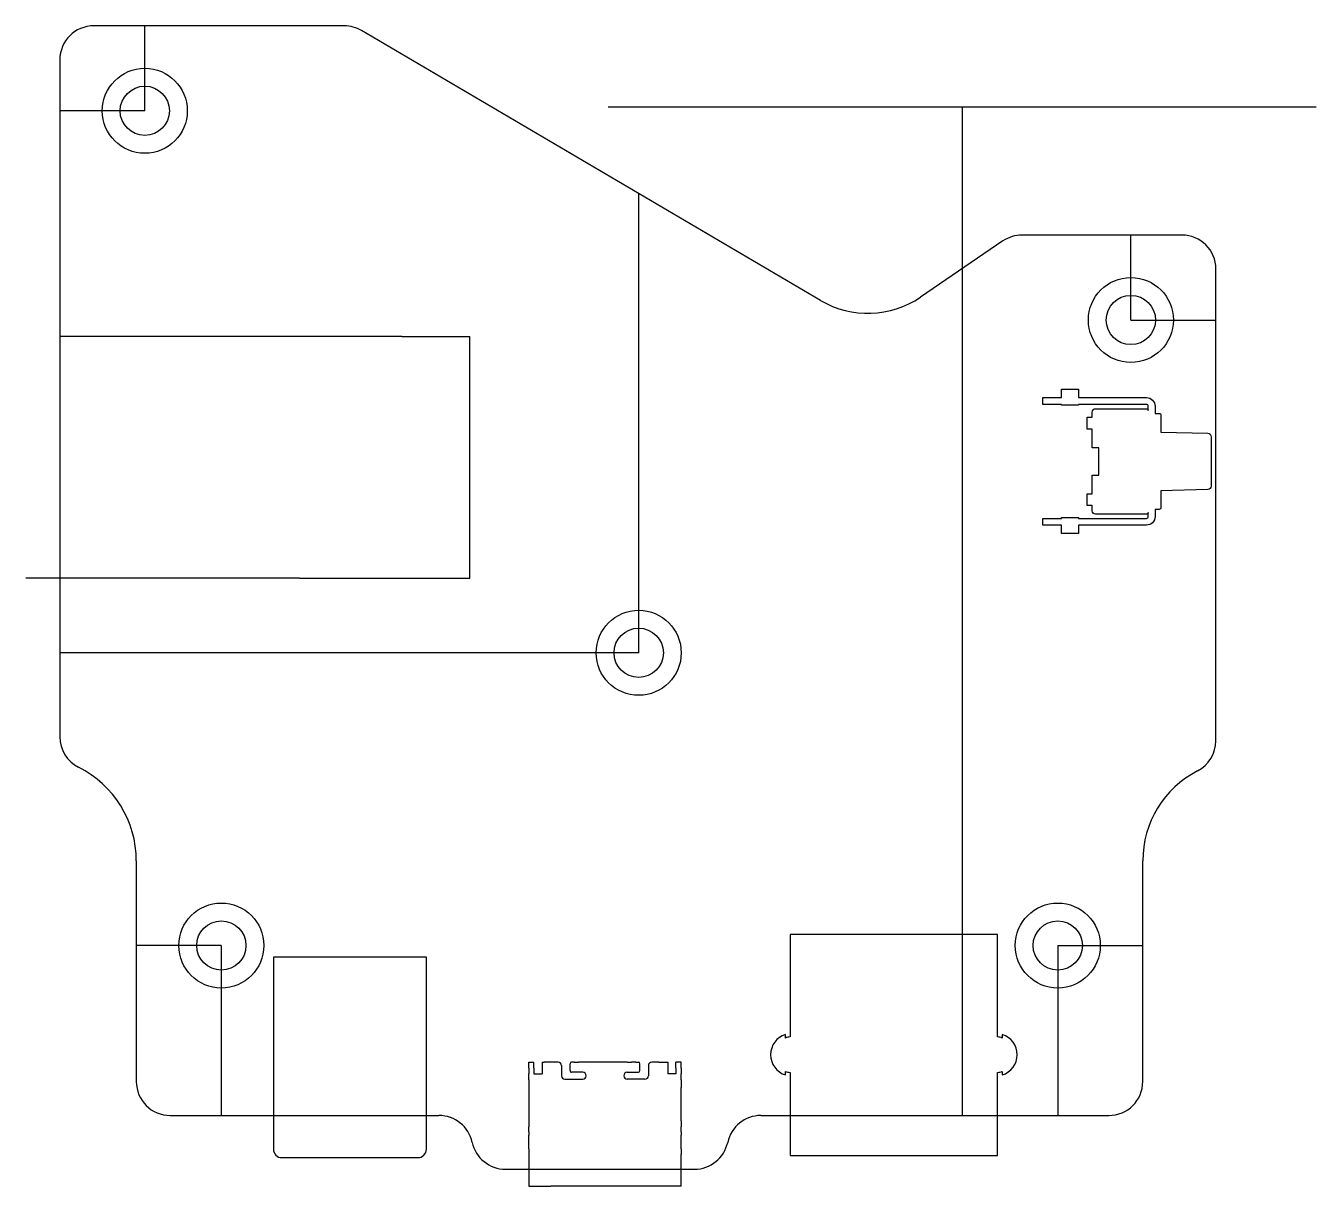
# Model space of a CAD drawing. Header units: millimetres. Extents: x -36 to 39.9, y -58.6 to 9.7.
import ezdxf

# ---------------------------------------------------------------- set-up
doc = ezdxf.new("R2010")
doc.units = ezdxf.units.MM
doc.layers.get('0').update_dxf_attribs({"linetype": 'CONTINUOUS'})

msp = doc.modelspace()

# ---------------------------------------------------------------- linework, layer by layer
for p, q in [((-17.261, 9.666), (-32, 9.666)), ((-29, 4.666), (-29, 9.666)), ((10.74, -6.488), (-16.246, 9.39)), ((-34, 7.666), (-34, -32.163)), ((-29, 4.666), (-34, 4.666)), ((39.9, 4.883), (-1.75, 4.883)), ((19.075, 4.883), (19.075, -54.435)), ((0.05, -27.217), (0.05, -0.199)), ((21.476, -2.988), (16.626, -6.293)), ((32, -2.64), (22.602, -2.64)), ((29, -7.64), (29, -2.64)), ((34, -32.388), (34, -4.64)), ((29, -7.64), (34, -7.64)), ((-13.892, -8.606), (-34, -8.606)), ((-13.892, -8.606), (-9.892, -8.606)), ((-9.892, -22.829), (-9.892, -8.606)), ((-19.892, -22.829), (-36, -22.829)), ((-19.892, -22.829), (-9.892, -22.829)), ((0.05, -27.217), (-34, -27.217)), ((-29.5, -39.45), (-29.5, -52.435)), ((29.7, -52.435), (29.7, -39.45)), ((-24.5, -44.435), (-29.5, -44.435)), ((-24.5, -44.435), (-24.5, -54.435)), ((24.7, -44.435), (29.7, -44.435)), ((24.7, -44.435), (24.7, -54.435)), ((-6.41, -51.643), (-6.41, -51.293)), ((-6.41, -51.293), (-6.11, -51.293)), ((-6.11, -51.643), (-6.11, -51.293)), ((-5.63, -51.293), (-5.63, -51.993)), ((-5.63, -51.293), (-5.51, -51.293)), ((-5.11, -51.293), (-5.51, -51.293)), ((-4.69, -51.293), (-5.11, -51.293)), ((-4.49, -51.493), (-4.49, -52.093)), ((-3.986, -51.793), (-3.986, -51.393)), ((-3.75, -51.293), (-3.9, -51.293)), ((-3.75, -51.293), (-3.49, -51.293)), ((-3.24, -51.293), (-3.49, -51.293)), ((-0.63, -51.293), (-3.24, -51.293)), ((-0.63, -51.293), (-0.38, -51.293)), ((-0.12, -51.293), (-0.38, -51.293)), ((-0.12, -51.293), (0.03, -51.293)), ((0.117, -51.793), (0.117, -51.393)), ((0.62, -51.493), (0.62, -52.093)), ((1.24, -51.293), (0.82, -51.293)), ((1.24, -51.293), (1.64, -51.293)), ((1.64, -51.293), (1.76, -51.293)), ((1.76, -51.293), (1.76, -51.993)), ((2.24, -51.643), (2.24, -51.293)), ((2.54, -51.293), (2.24, -51.293)), ((2.54, -51.643), (2.54, -51.293)), ((-6.41, -51.643), (-6.41, -51.983)), ((-6.41, -52.333), (-6.41, -51.983)), ((-6.41, -52.333), (-6.41, -52.778)), ((-6.11, -51.643), (-6.11, -51.983)), ((-6.11, -51.993), (-6.11, -51.983)), ((-6.11, -51.993), (-5.63, -51.993)), ((-4.29, -52.293), (-3.24, -52.293)), ((-3.75, -51.893), (-3.9, -51.893)), ((-3.49, -51.893), (-3.75, -51.893)), ((-3.24, -51.893), (-3.49, -51.893)), ((-0.63, -51.893), (-0.38, -51.893)), ((0.42, -52.293), (-0.63, -52.293)), ((-0.38, -51.893), (-0.12, -51.893)), ((-0.12, -51.893), (0.03, -51.893)), ((2.24, -51.993), (1.76, -51.993)), ((2.24, -51.643), (2.24, -51.983)), ((2.24, -51.993), (2.24, -51.983)), ((2.54, -51.643), (2.54, -51.983)), ((2.54, -52.333), (2.54, -51.983)), ((2.54, -52.333), (2.54, -52.778)), ((-6.41, -52.778), (-6.41, -54.751)), ((2.54, -54.751), (2.54, -52.778)), ((-27.5, -54.435), (-11.7, -54.435)), ((7.24, -54.435), (27.7, -54.435)), ((-6.41, -54.751), (-6.41, -55.093)), ((-6.41, -55.293), (-6.41, -55.093)), ((-6.41, -55.393), (-6.41, -55.293)), ((-6.41, -55.393), (-6.41, -55.593)), ((2.54, -54.751), (2.54, -55.093)), ((2.54, -55.293), (2.54, -55.093)), ((2.54, -55.393), (2.54, -55.293)), ((2.54, -55.393), (2.54, -55.593)), ((-6.41, -55.893), (-6.41, -55.593)), ((-6.41, -56.093), (-6.41, -55.893)), ((-6.41, -56.393), (-6.41, -56.093)), ((2.54, -55.893), (2.54, -55.593)), ((2.54, -56.093), (2.54, -55.893)), ((2.54, -56.393), (2.54, -56.093)), ((-6.41, -56.393), (-6.41, -56.736)), ((-6.41, -56.736), (-6.41, -58.593)), ((2.54, -56.393), (2.54, -56.736)), ((2.54, -58.593), (2.54, -56.736)), ((-7.789, -57.593), (3.33, -57.593)), ((-6.41, -58.593), (-5.11, -58.593)), ((-2.24, -58.593), (-5.11, -58.593)), ((-2.24, -58.593), (-2.23, -58.593)), ((1.24, -58.593), (-2.23, -58.593)), ((2.54, -58.593), (1.24, -58.593))]:
    msp.add_line(p, q)
for points in [[(30.771, -13.233), (30.771, -14.228), (33.526, -14.303, -0.406321), (33.721, -14.503), (33.721, -17.413, -0.406321), (33.526, -17.613), (30.771, -17.688), (30.771, -18.683, -0.414214), (30.671, -18.783), (30.421, -18.783), (30.421, -19.058), (30.421, -19.208, -0.414214), (29.921, -19.708), (29.371, -19.708), (29.271, -19.708), (27.321, -19.708), (27.121, -19.708), (26.921, -19.708), (26.121, -19.708), (25.921, -19.708), (25.921, -20.135), (25.921, -20.208), (24.921, -20.208), (24.921, -20.135), (24.921, -19.708), (24.721, -19.708), (24.021, -19.708), (23.821, -19.708), (23.821, -19.308), (24.021, -19.308), (24.721, -19.308), (24.921, -19.308), (24.921, -19.258), (25.921, -19.258), (25.921, -19.308), (26.121, -19.308), (26.921, -19.308), (27.121, -19.308), (27.321, -19.308), (29.271, -19.308), (29.371, -19.308), (29.921, -19.308, 0.414214), (30.021, -19.208), (30.021, -19.058), (30.021, -18.958, -0.414214), (29.921, -19.058), (27.321, -19.058), (26.921, -19.058, -0.414214), (26.721, -18.858), (26.721, -18.558), (26.421, -18.558), (26.421, -17.858), (26.721, -17.858), (26.721, -17.458), (26.721, -16.758), (26.921, -16.758), (27.121, -16.758), (27.121, -15.158), (26.921, -15.158), (26.721, -15.158), (26.721, -14.458), (26.721, -14.058), (26.421, -14.058), (26.421, -13.358), (26.721, -13.358), (26.721, -13.058, -0.414214), (26.921, -12.858), (27.321, -12.858), (29.921, -12.858, -0.414214), (30.021, -12.958), (30.021, -12.858), (30.021, -12.708, 0.414214), (29.921, -12.608), (29.371, -12.608), (29.271, -12.608), (27.321, -12.608), (27.121, -12.608), (26.921, -12.608), (26.121, -12.608), (25.921, -12.608), (25.921, -12.658), (24.921, -12.658), (24.921, -12.608), (24.721, -12.608), (24.021, -12.608), (23.821, -12.608), (23.821, -12.208), (24.021, -12.208), (24.721, -12.208), (24.921, -12.208), (24.921, -11.782), (24.921, -11.708), (25.921, -11.708), (25.921, -11.782), (25.921, -12.208), (26.121, -12.208), (26.921, -12.208), (27.121, -12.208), (27.321, -12.208), (29.271, -12.208), (29.371, -12.208), (29.921, -12.208, -0.414214), (30.421, -12.708), (30.421, -12.858), (30.421, -13.133), (30.671, -13.133, -0.414214)], [(21.16, -56.793), (21.16, -51.903, 0.067559), (21.435, -51.839), (21.435, -52.051, 0.733799), (21.435, -49.666), (21.435, -49.877, 0.067559), (21.16, -49.813), (21.16, -43.793), (20.06, -43.793), (10.06, -43.793), (8.96, -43.793), (8.96, -49.813, 0.067559), (8.685, -49.877), (8.685, -49.666, 0.733799), (8.685, -52.051), (8.685, -51.839, 0.067559), (8.96, -51.903), (8.96, -56.793), (10.06, -56.793), (11.61, -56.793), (12.91, -56.793), (17.21, -56.793), (18.51, -56.793), (20.06, -56.793)], [(-12.437, -45.114), (-12.937, -45.114), (-15.437, -45.114), (-18.437, -45.114), (-20.937, -45.114), (-21.437, -45.114), (-21.437, -56.414, 0.414214), (-20.937, -56.914), (-12.937, -56.914, 0.414214), (-12.437, -56.414)]]:
    msp.add_lwpolyline(points, format="xyb", close=True)
for centre, radius in [((-29, 4.666), 2.5), ((-29, 4.666), 1.45), ((29, -7.64), 2.5), ((29, -7.64), 1.45), ((0.05, -27.217), 2.5), ((0.05, -27.217), 1.45), ((-24.5, -44.435), 2.5), ((24.7, -44.435), 2.5), ((-24.5, -44.435), 1.45), ((24.7, -44.435), 1.45)]:
    msp.add_circle(centre, radius)
for centre, radius, start, end in [((-32, 7.666), 2, 90, 180), ((-17.261, 7.666), 2, 59.52749, 90), ((22.602, -4.64), 2, 90, 124.27639), ((32, -4.64), 2, 0, 90), ((13.529, -1.748), 5.5, 239.52749, 304.27639), ((-32, -32.163), 2, 180, 243.394), ((32, -32.388), 2, -62.6697, 0), ((-35.65, -39.45), 6.15, 0, 63.394), ((35.65, -39.45), 5.95, 117.3303, 180), ((-4.69, -51.493), 0.2, 0, 90), ((0.82, -51.493), 0.2, 90, 180), ((-4.29, -52.093), 0.2, 180, 270), ((-3.24, -52.093), 0.2, -90, 90), ((-0.63, -52.093), 0.2, 90, 270), ((0.42, -52.093), 0.2, -90, 0), ((-27.5, -52.435), 2, 180, 270), ((27.7, -52.435), 2, 270, 360), ((-11.7, -56.435), 2, 12.14633, 90), ((7.24, -56.435), 2, 90, 167.85367), ((-7.789, -55.593), 2, 192.14633, 270), ((3.33, -55.593), 2, 270, 347.85367)]:
    msp.add_arc(centre, radius, start, end)
for centre, major_axis, start_param, end_param in [((-3.9, -51.393), (0, 0.1), 0, 1.570796), ((0.03, -51.393), (0, 0.1), 4.712389, 6.283185), ((-3.9, -51.793), (0, 0.1), 1.570796, 3.141593), ((0.03, -51.793), (0, -0.1), 0, 1.570796)]:
    msp.add_ellipse(centre, major_axis=major_axis, ratio=0.866025, start_param=start_param, end_param=end_param)

doc.saveas('drawing.dxf')
